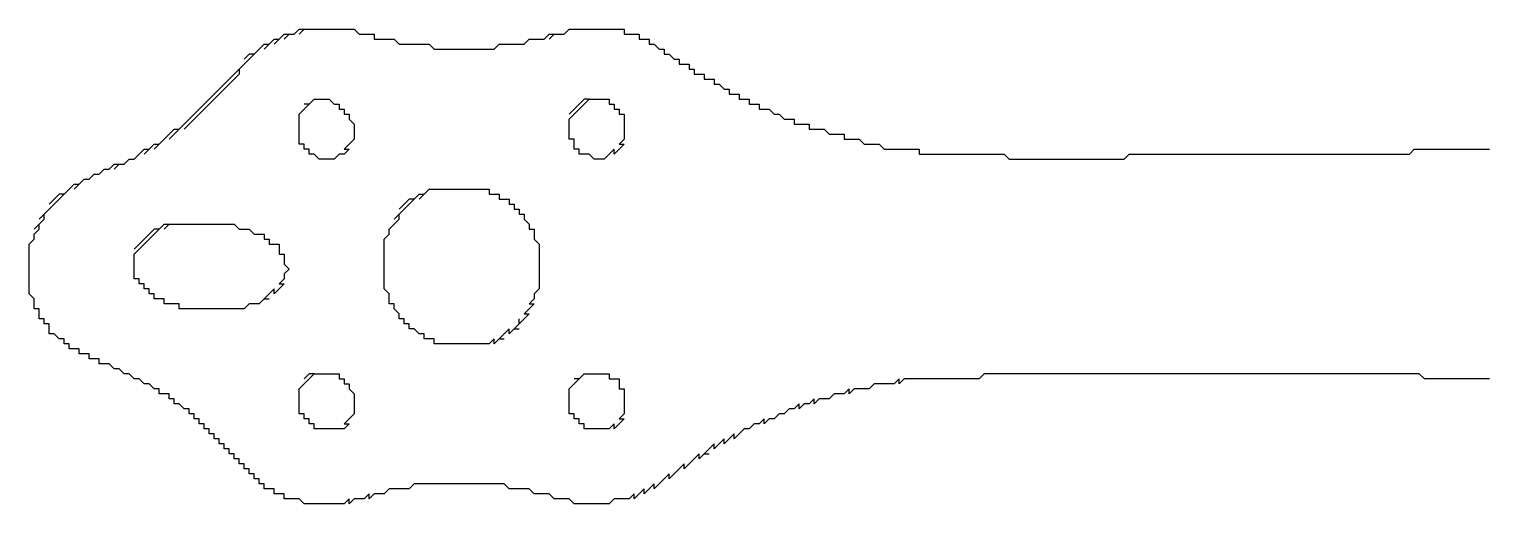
# Model space of a CAD drawing. Header units: metres. Extents: x 1 to 121, y 1 to 27.
# Drawn here: x 1 to 61, y 1.2 to 20.8 of the extents above; entities that cross this region are included whole.
import ezdxf

# ---------------------------------------------------------------- set-up
doc = ezdxf.new("R2010")
doc.units = ezdxf.units.M

msp = doc.modelspace()

# ---------------------------------------------------------------- linework, layer by layer
at = {"layer": 'MainLayer'}
for p, q in [((11.314, 20.365), (11.519, 20.57)), ((11.519, 20.57), (11.725, 20.57)), ((11.725, 20.57), (11.519, 20.365)), ((11.725, 20.57), (11.931, 20.57)), ((11.931, 20.57), (12.137, 20.776)), ((12.137, 20.776), (12.342, 20.776)), ((12.342, 20.776), (12.137, 20.57)), ((12.342, 20.776), (12.548, 20.776)), ((12.548, 20.776), (12.754, 20.776)), ((12.754, 20.776), (12.959, 20.776)), ((12.959, 20.776), (13.165, 20.776)), ((13.165, 20.776), (13.371, 20.776)), ((13.371, 20.776), (13.576, 20.776)), ((13.576, 20.776), (13.782, 20.776)), ((13.782, 20.776), (13.988, 20.776)), ((13.988, 20.776), (14.194, 20.776)), ((14.194, 20.776), (14.399, 20.776)), ((14.399, 20.776), (14.605, 20.57)), ((14.605, 20.57), (14.811, 20.57)), ((14.811, 20.57), (15.016, 20.57)), ((15.016, 20.57), (15.222, 20.57)), ((15.222, 20.57), (15.222, 20.365)), ((22.216, 20.365), (22.422, 20.57)), ((22.422, 20.57), (22.627, 20.57)), ((22.627, 20.57), (22.422, 20.365)), ((22.627, 20.57), (22.833, 20.57)), ((22.833, 20.57), (23.039, 20.57)), ((23.039, 20.57), (23.245, 20.776)), ((23.245, 20.776), (23.45, 20.776)), ((23.45, 20.776), (23.656, 20.776)), ((23.656, 20.776), (23.862, 20.776)), ((23.862, 20.776), (24.067, 20.776)), ((24.067, 20.776), (24.273, 20.776)), ((24.273, 20.776), (24.479, 20.776)), ((24.479, 20.776), (24.684, 20.776)), ((24.684, 20.776), (24.89, 20.776)), ((24.89, 20.776), (25.096, 20.776)), ((25.096, 20.776), (25.302, 20.776)), ((25.302, 20.776), (25.507, 20.776)), ((25.507, 20.776), (25.507, 20.57)), ((25.507, 20.57), (25.713, 20.57)), ((25.713, 20.57), (25.919, 20.57)), ((25.919, 20.57), (26.124, 20.57)), ((26.124, 20.57), (26.124, 20.365)), ((10.285, 19.748), (10.491, 19.953)), ((10.491, 19.953), (10.697, 20.159)), ((10.697, 20.159), (10.902, 20.159)), ((10.902, 20.159), (10.697, 19.953)), ((10.902, 20.159), (11.108, 20.365)), ((11.108, 20.365), (11.314, 20.365)), ((11.314, 20.365), (11.108, 20.159)), ((15.222, 20.365), (15.428, 20.365)), ((15.428, 20.365), (15.633, 20.365)), ((15.633, 20.365), (15.839, 20.365)), ((15.839, 20.365), (16.045, 20.365)), ((16.045, 20.365), (16.251, 20.159)), ((16.251, 20.159), (16.456, 20.159)), ((16.456, 20.159), (16.662, 20.159)), ((16.662, 20.159), (16.868, 20.159)), ((16.868, 20.159), (17.073, 20.159)), ((17.073, 20.159), (17.279, 20.159)), ((17.279, 20.159), (17.485, 20.159)), ((17.485, 20.159), (17.691, 19.953)), ((17.691, 19.953), (17.896, 19.953)), ((17.896, 19.953), (18.102, 19.953)), ((18.102, 19.953), (18.308, 19.953)), ((18.308, 19.953), (18.513, 19.953)), ((18.513, 19.953), (18.719, 19.953)), ((18.719, 19.953), (18.925, 19.953)), ((18.925, 19.953), (19.13, 19.953)), ((19.13, 19.953), (19.336, 19.953)), ((19.336, 19.953), (19.542, 19.953)), ((19.542, 19.953), (19.748, 19.953)), ((19.748, 19.953), (19.953, 19.953)), ((19.953, 19.953), (20.159, 19.953)), ((20.159, 19.953), (20.365, 20.159)), ((20.365, 20.159), (20.57, 20.159)), ((20.57, 20.159), (20.776, 20.159)), ((20.776, 20.159), (20.982, 20.159)), ((20.982, 20.159), (21.187, 20.159)), ((21.187, 20.159), (21.393, 20.159)), ((21.393, 20.159), (21.599, 20.365)), ((21.599, 20.365), (21.805, 20.365)), ((21.805, 20.365), (22.01, 20.365)), ((22.01, 20.365), (22.216, 20.365)), ((26.124, 20.365), (26.33, 20.365)), ((26.33, 20.365), (26.536, 20.365)), ((26.536, 20.365), (26.536, 20.159)), ((26.536, 20.159), (26.741, 20.159)), ((26.741, 20.159), (26.947, 19.953)), ((26.947, 19.953), (27.153, 19.953)), ((27.153, 19.953), (27.153, 19.748)), ((9.668, 19.13), (9.874, 19.336)), ((10.079, 19.748), (9.874, 19.542)), ((9.874, 19.336), (10.079, 19.542)), ((10.079, 19.542), (10.285, 19.748)), ((10.285, 19.748), (10.079, 19.748)), ((27.153, 19.748), (27.359, 19.748)), ((27.359, 19.748), (27.564, 19.542)), ((27.564, 19.542), (27.77, 19.542)), ((27.77, 19.542), (27.77, 19.336)), ((27.77, 19.336), (27.976, 19.336)), ((27.976, 19.336), (28.181, 19.336)), ((28.181, 19.336), (28.181, 19.13)), ((9.051, 18.513), (9.257, 18.719)), ((9.257, 18.719), (9.462, 18.925)), ((9.462, 18.719), (9.257, 18.513)), ((9.462, 18.925), (9.668, 19.13)), ((9.668, 18.925), (9.462, 18.719)), ((9.668, 19.13), (9.668, 18.925)), ((28.181, 19.13), (28.387, 19.13)), ((28.387, 19.13), (28.387, 18.925)), ((28.387, 18.925), (28.593, 18.925)), ((28.593, 18.925), (28.799, 18.925)), ((28.799, 18.925), (28.799, 18.719)), ((28.799, 18.719), (29.004, 18.719)), ((29.004, 18.719), (29.21, 18.719)), ((29.21, 18.719), (29.21, 18.513)), ((8.434, 17.896), (8.64, 18.102)), ((8.64, 18.102), (8.845, 18.308)), ((8.845, 18.102), (8.64, 17.896)), ((8.845, 18.308), (9.051, 18.513)), ((9.051, 18.308), (8.845, 18.102)), ((9.257, 18.513), (9.051, 18.308)), ((29.21, 18.513), (29.416, 18.513)), ((29.416, 18.513), (29.621, 18.308)), ((29.621, 18.308), (29.827, 18.308)), ((29.827, 18.308), (29.827, 18.102)), ((29.827, 18.102), (30.033, 18.102)), ((30.033, 18.102), (30.238, 18.102)), ((30.238, 18.102), (30.238, 17.896)), ((7.817, 17.279), (8.022, 17.485)), ((8.022, 17.485), (8.228, 17.691)), ((8.228, 17.485), (8.022, 17.279)), ((8.228, 17.691), (8.434, 17.896)), ((8.434, 17.691), (8.228, 17.485)), ((8.64, 17.896), (8.434, 17.691)), ((12.137, 17.279), (12.342, 17.485)), ((12.342, 17.485), (12.548, 17.691)), ((12.548, 17.691), (12.342, 17.691)), ((12.548, 17.691), (12.754, 17.896)), ((12.754, 17.896), (12.959, 17.896)), ((12.959, 17.896), (13.165, 17.896)), ((13.165, 17.896), (13.371, 17.896)), ((13.371, 17.896), (13.576, 17.691)), ((13.576, 17.691), (13.782, 17.691)), ((13.782, 17.691), (13.782, 17.485)), ((13.782, 17.485), (13.988, 17.485)), ((13.988, 17.485), (13.988, 17.279)), ((23.45, 17.485), (23.245, 17.279)), ((23.656, 17.691), (23.45, 17.485)), ((23.45, 17.279), (23.656, 17.485)), ((23.862, 17.896), (23.656, 17.691)), ((23.656, 17.485), (23.862, 17.691)), ((23.862, 17.691), (24.067, 17.896)), ((24.067, 17.896), (23.862, 17.896)), ((24.067, 17.896), (24.273, 17.896)), ((24.273, 17.896), (24.479, 17.896)), ((24.479, 17.896), (24.684, 17.896)), ((24.684, 17.896), (24.89, 17.896)), ((24.89, 17.896), (24.89, 17.691)), ((24.89, 17.691), (25.096, 17.691)), ((25.096, 17.691), (25.096, 17.485)), ((25.096, 17.485), (25.302, 17.485)), ((25.302, 17.485), (25.302, 17.279)), ((30.238, 17.896), (30.444, 17.896)), ((30.444, 17.896), (30.65, 17.896)), ((30.65, 17.896), (30.65, 17.691)), ((30.65, 17.691), (30.856, 17.691)), ((30.856, 17.691), (31.061, 17.691)), ((31.061, 17.691), (31.061, 17.485)), ((31.061, 17.485), (31.267, 17.485)), ((31.267, 17.485), (31.473, 17.485)), ((31.473, 17.485), (31.678, 17.279)), ((7.2, 16.662), (7.405, 16.868)), ((7.405, 16.868), (7.611, 17.073)), ((7.611, 16.868), (7.405, 16.662)), ((7.611, 17.073), (7.817, 17.279)), ((7.817, 17.073), (7.611, 16.868)), ((8.022, 17.279), (7.817, 17.073)), ((12.137, 17.073), (12.137, 17.279)), ((12.137, 16.868), (12.137, 17.073)), ((12.137, 16.662), (12.137, 16.868)), ((13.988, 17.279), (14.194, 17.279)), ((14.194, 17.279), (14.194, 17.073)), ((14.194, 17.073), (14.399, 16.868)), ((14.399, 16.868), (14.399, 16.662)), ((23.245, 17.073), (23.45, 17.279)), ((23.245, 16.868), (23.245, 17.073)), ((23.245, 16.662), (23.245, 16.868)), ((25.302, 17.279), (25.507, 17.279)), ((25.507, 17.279), (25.507, 17.073)), ((25.507, 17.073), (25.507, 16.868)), ((25.507, 16.868), (25.507, 16.662)), ((31.678, 17.279), (31.884, 17.279)), ((31.884, 17.279), (32.09, 17.073)), ((32.09, 17.073), (32.295, 17.073)), ((32.295, 17.073), (32.501, 17.073)), ((32.501, 17.073), (32.501, 16.868)), ((32.501, 16.868), (32.707, 16.868)), ((32.707, 16.868), (32.913, 16.868)), ((32.913, 16.868), (33.118, 16.868)), ((33.118, 16.868), (33.118, 16.662)), ((6.377, 16.045), (6.583, 16.251)), ((6.583, 16.251), (6.788, 16.456)), ((6.788, 16.456), (6.994, 16.662)), ((6.994, 16.456), (6.788, 16.251)), ((6.994, 16.662), (7.2, 16.662)), ((7.2, 16.662), (6.994, 16.456)), ((12.137, 16.456), (12.137, 16.662)), ((12.137, 16.251), (12.137, 16.456)), ((12.137, 16.045), (12.137, 16.251)), ((14.399, 16.251), (14.194, 16.045)), ((14.399, 16.662), (14.399, 16.456)), ((14.399, 16.456), (14.399, 16.251)), ((23.245, 16.456), (23.245, 16.662)), ((23.245, 16.251), (23.245, 16.456)), ((23.45, 16.251), (23.245, 16.251)), ((23.45, 16.045), (23.45, 16.251)), ((25.507, 16.251), (25.302, 16.045)), ((25.507, 16.662), (25.507, 16.456)), ((25.507, 16.456), (25.507, 16.251)), ((33.118, 16.662), (33.324, 16.662)), ((33.324, 16.662), (33.53, 16.662)), ((33.53, 16.662), (33.735, 16.662)), ((33.735, 16.662), (33.941, 16.456)), ((33.941, 16.456), (34.147, 16.456)), ((34.147, 16.456), (34.353, 16.456)), ((34.353, 16.456), (34.558, 16.456)), ((34.558, 16.456), (34.558, 16.251)), ((34.558, 16.251), (34.764, 16.251)), ((34.764, 16.251), (34.97, 16.251)), ((34.97, 16.251), (35.175, 16.251)), ((35.175, 16.251), (35.381, 16.045)), ((5.348, 15.428), (5.554, 15.633)), ((5.554, 15.633), (5.76, 15.839)), ((5.76, 15.839), (5.965, 15.839)), ((5.965, 15.839), (5.76, 15.633)), ((5.965, 15.839), (6.171, 16.045)), ((6.171, 16.045), (6.377, 16.045)), ((6.377, 16.045), (6.171, 15.839)), ((12.342, 16.045), (12.137, 16.045)), ((12.342, 15.839), (12.342, 16.045)), ((12.548, 15.839), (12.342, 15.839)), ((12.548, 15.633), (12.548, 15.839)), ((12.754, 15.633), (12.548, 15.633)), ((12.959, 15.428), (12.754, 15.633)), ((13.782, 15.633), (13.576, 15.428)), ((13.988, 15.633), (13.782, 15.633)), ((14.194, 16.045), (13.988, 15.839)), ((13.988, 15.839), (14.194, 15.839)), ((14.194, 15.839), (13.988, 15.633)), ((23.45, 15.839), (23.45, 16.045)), ((23.656, 15.839), (23.45, 15.839)), ((23.656, 15.633), (23.656, 15.839)), ((23.862, 15.633), (23.656, 15.633)), ((24.067, 15.633), (23.862, 15.633)), ((24.273, 15.428), (24.067, 15.633)), ((24.89, 15.633), (24.684, 15.428)), ((25.096, 15.839), (24.89, 15.633)), ((25.302, 15.839), (25.096, 15.633)), ((25.096, 15.633), (25.096, 15.839)), ((25.302, 16.045), (25.507, 16.045)), ((25.507, 16.045), (25.302, 15.839)), ((35.381, 16.045), (35.587, 16.045)), ((35.587, 16.045), (35.792, 16.045)), ((35.792, 16.045), (35.998, 16.045)), ((35.998, 16.045), (36.204, 15.839)), ((36.204, 15.839), (36.41, 15.839)), ((36.41, 15.839), (36.615, 15.839)), ((36.615, 15.839), (36.821, 15.839)), ((36.821, 15.839), (37.027, 15.839)), ((37.027, 15.839), (37.232, 15.839)), ((37.232, 15.839), (37.438, 15.839)), ((37.438, 15.839), (37.644, 15.839)), ((37.644, 15.839), (37.644, 15.633)), ((37.644, 15.633), (37.849, 15.633)), ((37.849, 15.633), (38.055, 15.633)), ((38.055, 15.633), (38.261, 15.633)), ((38.261, 15.633), (38.467, 15.633)), ((38.467, 15.633), (38.672, 15.633)), ((38.672, 15.633), (38.878, 15.633)), ((38.878, 15.633), (39.084, 15.633)), ((39.084, 15.633), (39.289, 15.633)), ((39.289, 15.633), (39.495, 15.633)), ((39.495, 15.633), (39.701, 15.633)), ((39.701, 15.633), (39.907, 15.633)), ((39.907, 15.633), (40.112, 15.633)), ((40.112, 15.633), (40.318, 15.633)), ((40.318, 15.633), (40.524, 15.633)), ((40.524, 15.633), (40.729, 15.633)), ((40.729, 15.633), (40.935, 15.633)), ((40.935, 15.633), (41.141, 15.633)), ((41.141, 15.633), (41.346, 15.428)), ((46.078, 15.428), (46.283, 15.633)), ((46.283, 15.633), (46.489, 15.633)), ((46.489, 15.633), (46.695, 15.633)), ((46.695, 15.633), (46.9, 15.633)), ((46.9, 15.633), (47.106, 15.633)), ((47.106, 15.633), (47.312, 15.633)), ((47.312, 15.633), (47.518, 15.633)), ((47.518, 15.633), (47.723, 15.633)), ((47.723, 15.633), (47.929, 15.633)), ((47.929, 15.633), (48.135, 15.633)), ((48.135, 15.633), (48.34, 15.633)), ((48.34, 15.633), (48.546, 15.633)), ((48.546, 15.633), (48.752, 15.633)), ((48.752, 15.633), (48.958, 15.633)), ((48.958, 15.633), (49.163, 15.633)), ((49.163, 15.633), (49.369, 15.633)), ((49.369, 15.633), (49.575, 15.633)), ((49.575, 15.633), (49.78, 15.633)), ((49.78, 15.633), (49.986, 15.633)), ((49.986, 15.633), (50.192, 15.633)), ((50.192, 15.633), (50.397, 15.633)), ((50.397, 15.633), (50.603, 15.633)), ((50.603, 15.633), (50.809, 15.633)), ((50.809, 15.633), (51.015, 15.633)), ((51.015, 15.633), (51.22, 15.633)), ((51.22, 15.633), (51.426, 15.633)), ((51.426, 15.633), (51.632, 15.633)), ((51.632, 15.633), (51.837, 15.633)), ((51.837, 15.633), (52.043, 15.633)), ((52.043, 15.633), (52.249, 15.633)), ((52.249, 15.633), (52.454, 15.633)), ((52.454, 15.633), (52.66, 15.633)), ((52.66, 15.633), (52.866, 15.633)), ((52.866, 15.633), (53.072, 15.633)), ((53.072, 15.633), (53.277, 15.633)), ((53.277, 15.633), (53.483, 15.633)), ((53.483, 15.633), (53.689, 15.633)), ((53.689, 15.633), (53.894, 15.633)), ((53.894, 15.633), (54.1, 15.633)), ((54.1, 15.633), (54.306, 15.633)), ((54.306, 15.633), (54.512, 15.633)), ((54.512, 15.633), (54.717, 15.633)), ((54.717, 15.633), (54.923, 15.633)), ((54.923, 15.633), (55.129, 15.633)), ((55.129, 15.633), (55.334, 15.633)), ((55.334, 15.633), (55.54, 15.633)), ((55.54, 15.633), (55.746, 15.633)), ((55.746, 15.633), (55.951, 15.633)), ((55.951, 15.633), (56.157, 15.633)), ((56.157, 15.633), (56.363, 15.633)), ((56.363, 15.633), (56.569, 15.633)), ((56.569, 15.633), (56.774, 15.633)), ((56.774, 15.633), (56.98, 15.633)), ((56.98, 15.633), (57.186, 15.633)), ((57.186, 15.633), (57.391, 15.633)), ((57.391, 15.633), (57.597, 15.633)), ((57.597, 15.633), (57.803, 15.633)), ((57.803, 15.633), (58.008, 15.839)), ((58.008, 15.839), (58.214, 15.839)), ((58.214, 15.839), (58.42, 15.839)), ((58.42, 15.839), (58.626, 15.839)), ((58.626, 15.839), (58.831, 15.839)), ((58.831, 15.839), (59.037, 15.839)), ((59.037, 15.839), (59.243, 15.839)), ((59.243, 15.839), (59.448, 15.839)), ((59.448, 15.839), (59.654, 15.839)), ((59.654, 15.839), (59.86, 15.839)), ((59.86, 15.839), (60.066, 15.839)), ((60.066, 15.839), (60.271, 15.839)), ((60.271, 15.839), (60.477, 15.839)), ((60.477, 15.839), (60.683, 15.839)), ((60.683, 15.839), (60.888, 15.839)), ((60.888, 15.839), (61.094, 15.839)), ((3.908, 14.811), (4.114, 15.016)), ((4.114, 15.016), (4.32, 15.016)), ((4.32, 15.016), (4.525, 15.222)), ((4.525, 15.222), (4.731, 15.222)), ((4.731, 15.222), (4.525, 15.016)), ((4.731, 15.222), (4.937, 15.222)), ((4.937, 15.222), (5.143, 15.428)), ((5.143, 15.428), (5.348, 15.428)), ((13.165, 15.428), (12.959, 15.428)), ((13.371, 15.428), (13.165, 15.428)), ((13.576, 15.428), (13.371, 15.428)), ((24.479, 15.428), (24.273, 15.428)), ((24.684, 15.428), (24.479, 15.428)), ((41.346, 15.428), (41.552, 15.428)), ((41.552, 15.428), (41.758, 15.428)), ((41.758, 15.428), (41.964, 15.428)), ((41.964, 15.428), (42.169, 15.428)), ((42.169, 15.428), (42.375, 15.428)), ((42.375, 15.428), (42.581, 15.428)), ((42.581, 15.428), (42.786, 15.428)), ((42.786, 15.428), (42.992, 15.428)), ((42.992, 15.428), (43.198, 15.428)), ((43.198, 15.428), (43.403, 15.428)), ((43.403, 15.428), (43.609, 15.428)), ((43.609, 15.428), (43.815, 15.428)), ((43.815, 15.428), (44.021, 15.428)), ((44.021, 15.428), (44.226, 15.428)), ((44.226, 15.428), (44.432, 15.428)), ((44.432, 15.428), (44.638, 15.428)), ((44.638, 15.428), (44.843, 15.428)), ((44.843, 15.428), (45.049, 15.428)), ((45.049, 15.428), (45.255, 15.428)), ((45.255, 15.428), (45.461, 15.428)), ((45.461, 15.428), (45.666, 15.428)), ((45.666, 15.428), (45.872, 15.428)), ((45.872, 15.428), (46.078, 15.428)), ((2.674, 14.194), (2.88, 14.399)), ((2.88, 14.399), (3.086, 14.399)), ((3.086, 14.399), (2.88, 14.194)), ((3.086, 14.399), (3.291, 14.605)), ((3.291, 14.605), (3.497, 14.605)), ((3.497, 14.605), (3.703, 14.811)), ((3.703, 14.811), (3.908, 14.811)), ((2.263, 13.988), (2.057, 13.782)), ((2.263, 13.782), (2.468, 13.988)), ((2.468, 13.988), (2.263, 13.988)), ((2.468, 13.988), (2.674, 14.194)), ((16.868, 13.782), (17.073, 13.988)), ((17.073, 13.988), (17.279, 13.988)), ((17.279, 13.988), (17.073, 13.782)), ((17.279, 13.988), (17.485, 14.194)), ((17.485, 14.194), (17.691, 14.194)), ((17.691, 14.194), (17.896, 14.194)), ((17.896, 14.194), (18.102, 14.194)), ((18.102, 14.194), (18.308, 14.194)), ((18.308, 14.194), (18.513, 14.194)), ((18.513, 14.194), (18.719, 14.194)), ((18.719, 14.194), (18.925, 14.194)), ((18.925, 14.194), (19.13, 14.194)), ((19.13, 14.194), (19.336, 14.194)), ((19.336, 14.194), (19.542, 14.194)), ((19.542, 14.194), (19.748, 14.194)), ((19.748, 14.194), (19.953, 14.194)), ((19.953, 14.194), (19.953, 13.988)), ((19.953, 13.988), (20.159, 13.988)), ((20.159, 13.988), (20.365, 13.988)), ((20.365, 13.988), (20.365, 13.782)), ((1.646, 13.165), (1.851, 13.371)), ((2.057, 13.782), (1.851, 13.576)), ((1.851, 13.371), (2.057, 13.576)), ((2.057, 13.576), (2.263, 13.782)), ((16.456, 13.576), (16.251, 13.371)), ((16.251, 13.165), (16.456, 13.371)), ((16.662, 13.782), (16.456, 13.576)), ((16.456, 13.371), (16.662, 13.576)), ((16.662, 13.576), (16.868, 13.782)), ((16.868, 13.782), (16.662, 13.782)), ((20.365, 13.782), (20.57, 13.782)), ((20.57, 13.782), (20.776, 13.782)), ((20.776, 13.782), (20.776, 13.576)), ((20.776, 13.576), (20.982, 13.576)), ((20.982, 13.576), (20.982, 13.371)), ((20.982, 13.371), (21.187, 13.371)), ((21.187, 13.371), (21.187, 13.165)), ((1.44, 12.754), (1.234, 12.548)), ((1.646, 13.165), (1.44, 12.959)), ((1.44, 12.754), (1.646, 12.959)), ((1.44, 12.548), (1.44, 12.754)), ((1.646, 12.959), (1.646, 13.165)), ((6.377, 12.548), (6.583, 12.754)), ((6.583, 12.754), (6.788, 12.754)), ((6.788, 12.754), (6.583, 12.548)), ((6.788, 12.754), (6.994, 12.754)), ((6.994, 12.754), (7.2, 12.754)), ((7.2, 12.754), (7.405, 12.754)), ((7.405, 12.754), (7.611, 12.754)), ((7.611, 12.754), (7.817, 12.754)), ((7.817, 12.754), (8.022, 12.754)), ((8.022, 12.754), (8.228, 12.754)), ((8.228, 12.754), (8.434, 12.754)), ((8.434, 12.754), (8.64, 12.754)), ((8.64, 12.754), (8.845, 12.754)), ((8.845, 12.754), (9.051, 12.754)), ((9.051, 12.754), (9.257, 12.754)), ((9.257, 12.754), (9.462, 12.754)), ((9.462, 12.754), (9.668, 12.548)), ((15.839, 12.548), (16.045, 12.754)), ((16.251, 13.165), (16.045, 12.959)), ((16.045, 12.754), (16.251, 12.959)), ((16.251, 12.959), (16.251, 13.165)), ((21.187, 13.165), (21.393, 13.165)), ((21.393, 13.165), (21.393, 12.959)), ((21.393, 12.959), (21.599, 12.754)), ((21.599, 12.754), (21.599, 12.548)), ((1.029, 11.931), (1.234, 12.137)), ((1.234, 12.342), (1.44, 12.548)), ((1.234, 12.137), (1.234, 12.342)), ((5.76, 12.137), (5.554, 11.931)), ((5.965, 12.342), (5.76, 12.137)), ((5.76, 11.931), (5.965, 12.137)), ((6.171, 12.548), (5.965, 12.342)), ((5.965, 12.137), (6.171, 12.342)), ((6.171, 12.342), (6.377, 12.548)), ((6.377, 12.548), (6.171, 12.548)), ((9.668, 12.548), (9.874, 12.548)), ((9.874, 12.548), (10.079, 12.548)), ((10.079, 12.548), (10.285, 12.342)), ((10.285, 12.342), (10.491, 12.342)), ((10.491, 12.342), (10.697, 12.342)), ((10.697, 12.342), (10.697, 12.137)), ((10.697, 12.137), (10.902, 12.137)), ((10.902, 12.137), (10.902, 11.931)), ((15.633, 12.137), (15.839, 12.342)), ((15.633, 11.931), (15.633, 12.137)), ((15.839, 12.342), (15.839, 12.548)), ((21.599, 12.548), (21.805, 12.548)), ((21.805, 12.548), (21.805, 12.342)), ((21.805, 12.342), (21.805, 12.137)), ((21.805, 12.137), (22.01, 11.931)), ((1.029, 11.725), (1.029, 11.931)), ((1.029, 11.519), (1.029, 11.725)), ((1.029, 11.314), (1.029, 11.519)), ((5.554, 11.931), (5.348, 11.725)), ((5.348, 11.519), (5.554, 11.725)), ((5.348, 11.314), (5.348, 11.519)), ((5.554, 11.725), (5.76, 11.931)), ((10.902, 11.931), (11.108, 11.931)), ((11.108, 11.931), (11.314, 11.931)), ((11.314, 11.931), (11.314, 11.725)), ((11.314, 11.725), (11.314, 11.519)), ((11.314, 11.519), (11.519, 11.519)), ((11.519, 11.519), (11.519, 11.314)), ((15.633, 11.725), (15.633, 11.931)), ((15.633, 11.519), (15.633, 11.725)), ((15.633, 11.314), (15.633, 11.519)), ((22.01, 11.931), (22.01, 11.725)), ((22.01, 11.725), (22.01, 11.519)), ((22.01, 11.519), (22.01, 11.314)), ((1.029, 11.108), (1.029, 11.314)), ((1.029, 10.902), (1.029, 11.108)), ((1.029, 10.697), (1.029, 10.902)), ((5.348, 11.108), (5.348, 11.314)), ((5.348, 10.902), (5.348, 11.108)), ((5.348, 10.697), (5.348, 10.902)), ((11.519, 11.314), (11.519, 11.108)), ((11.519, 11.108), (11.725, 10.902)), ((11.725, 10.902), (11.519, 10.697)), ((15.633, 11.108), (15.633, 11.314)), ((15.633, 10.902), (15.633, 11.108)), ((15.633, 10.697), (15.633, 10.902)), ((22.01, 11.314), (22.01, 11.108)), ((22.01, 11.108), (22.01, 10.902)), ((22.01, 10.902), (22.01, 10.697)), ((1.029, 10.491), (1.029, 10.697)), ((1.029, 10.285), (1.029, 10.491)), ((1.029, 10.079), (1.029, 10.285)), ((5.348, 10.491), (5.348, 10.697)), ((5.554, 10.491), (5.348, 10.491)), ((5.554, 10.285), (5.554, 10.491)), ((5.76, 10.285), (5.554, 10.285)), ((5.76, 10.079), (5.76, 10.285)), ((11.519, 10.491), (11.314, 10.285)), ((11.314, 10.285), (11.519, 10.285)), ((11.519, 10.285), (11.314, 10.079)), ((11.519, 10.697), (11.519, 10.491)), ((15.633, 10.491), (15.633, 10.697)), ((15.633, 10.285), (15.633, 10.491)), ((15.633, 10.079), (15.633, 10.285)), ((22.01, 10.697), (22.01, 10.491)), ((22.01, 10.491), (22.01, 10.285)), ((22.01, 10.285), (22.01, 10.079)), ((1.029, 9.874), (1.029, 10.079)), ((1.234, 9.668), (1.029, 9.874)), ((1.234, 9.462), (1.234, 9.668)), ((5.965, 10.079), (5.76, 10.079)), ((5.965, 9.874), (5.965, 10.079)), ((6.171, 9.874), (5.965, 9.874)), ((6.171, 9.668), (6.171, 9.874)), ((6.377, 9.668), (6.171, 9.668)), ((6.583, 9.668), (6.377, 9.668)), ((6.583, 9.462), (6.583, 9.668)), ((10.697, 9.668), (10.491, 9.462)), ((10.902, 9.874), (10.697, 9.668)), ((10.697, 9.668), (10.902, 9.668)), ((11.108, 10.079), (10.902, 9.874)), ((11.314, 10.079), (11.108, 9.874)), ((11.108, 9.874), (11.108, 10.079)), ((15.839, 9.874), (15.633, 10.079)), ((15.839, 9.668), (15.839, 9.874)), ((15.839, 9.462), (15.839, 9.668)), ((21.805, 9.668), (21.599, 9.462)), ((22.01, 10.079), (21.805, 9.874)), ((21.805, 9.874), (21.805, 9.668)), ((1.234, 9.257), (1.234, 9.462)), ((1.44, 9.257), (1.234, 9.257)), ((1.44, 9.051), (1.44, 9.257)), ((1.44, 8.845), (1.44, 9.051)), ((6.788, 9.462), (6.583, 9.462)), ((6.994, 9.462), (6.788, 9.462)), ((7.2, 9.462), (6.994, 9.462)), ((7.2, 9.257), (7.2, 9.462)), ((7.405, 9.257), (7.2, 9.257)), ((7.611, 9.257), (7.405, 9.257)), ((7.817, 9.257), (7.611, 9.257)), ((8.022, 9.257), (7.817, 9.257)), ((8.228, 9.257), (8.022, 9.257)), ((8.434, 9.257), (8.228, 9.257)), ((8.64, 9.257), (8.434, 9.257)), ((8.845, 9.257), (8.64, 9.257)), ((9.051, 9.257), (8.845, 9.257)), ((9.257, 9.257), (9.051, 9.257)), ((9.462, 9.257), (9.257, 9.257)), ((9.668, 9.257), (9.462, 9.257)), ((9.874, 9.257), (9.668, 9.257)), ((10.079, 9.462), (9.874, 9.257)), ((10.285, 9.462), (10.079, 9.462)), ((10.491, 9.462), (10.285, 9.462)), ((16.045, 9.462), (15.839, 9.462)), ((16.045, 9.257), (16.045, 9.462)), ((16.251, 9.051), (16.045, 9.257)), ((16.251, 8.845), (16.251, 9.051)), ((21.599, 9.257), (21.393, 9.051)), ((21.393, 9.051), (21.599, 9.051)), ((21.599, 9.051), (21.393, 8.845)), ((21.599, 9.462), (21.805, 9.462)), ((21.805, 9.462), (21.599, 9.257)), ((1.646, 8.845), (1.44, 8.845)), ((1.646, 8.64), (1.646, 8.845)), ((1.851, 8.64), (1.646, 8.64)), ((1.851, 8.434), (1.851, 8.64)), ((1.851, 8.228), (1.851, 8.434)), ((16.456, 8.845), (16.251, 8.845)), ((16.456, 8.64), (16.456, 8.845)), ((16.662, 8.64), (16.456, 8.64)), ((16.662, 8.434), (16.662, 8.64)), ((16.868, 8.434), (16.662, 8.434)), ((17.073, 8.228), (16.868, 8.434)), ((20.776, 8.434), (20.57, 8.228)), ((20.982, 8.434), (20.776, 8.228)), ((20.776, 8.228), (20.776, 8.434)), ((21.187, 8.64), (20.982, 8.434)), ((20.982, 8.434), (21.187, 8.434)), ((21.393, 8.845), (21.187, 8.64)), ((21.187, 8.64), (21.187, 8.845)), ((2.057, 8.228), (1.851, 8.228)), ((2.263, 8.022), (2.057, 8.228)), ((2.468, 8.022), (2.263, 8.022)), ((2.468, 7.817), (2.468, 8.022)), ((2.674, 7.817), (2.468, 7.817)), ((2.674, 7.611), (2.674, 7.817)), ((17.279, 8.228), (17.073, 8.228)), ((17.279, 8.022), (17.279, 8.228)), ((17.485, 8.022), (17.279, 8.022)), ((17.691, 8.022), (17.485, 8.022)), ((17.691, 7.817), (17.691, 8.022)), ((17.896, 7.817), (17.691, 7.817)), ((18.102, 7.817), (17.896, 7.817)), ((18.308, 7.817), (18.102, 7.817)), ((18.513, 7.817), (18.308, 7.817)), ((18.719, 7.817), (18.513, 7.817)), ((18.925, 7.817), (18.719, 7.817)), ((19.13, 7.817), (18.925, 7.817)), ((19.336, 7.817), (19.13, 7.817)), ((19.542, 7.817), (19.336, 7.817)), ((19.748, 7.817), (19.542, 7.817)), ((19.953, 7.817), (19.748, 7.817)), ((20.159, 8.022), (19.953, 7.817)), ((20.365, 8.022), (20.159, 7.817)), ((20.159, 7.817), (20.159, 8.022)), ((20.57, 8.228), (20.365, 8.022)), ((20.365, 8.022), (20.57, 8.022)), ((2.88, 7.611), (2.674, 7.611)), ((3.086, 7.611), (2.88, 7.611)), ((3.086, 7.405), (3.086, 7.611)), ((3.291, 7.405), (3.086, 7.405)), ((3.497, 7.405), (3.291, 7.405)), ((3.497, 7.2), (3.497, 7.405)), ((3.703, 7.2), (3.497, 7.2)), ((3.908, 7.2), (3.703, 7.2)), ((3.908, 6.994), (3.908, 7.2)), ((4.114, 6.994), (3.908, 6.994)), ((4.32, 6.994), (4.114, 6.994)), ((4.525, 6.788), (4.32, 6.994)), ((4.731, 6.788), (4.525, 6.788)), ((4.937, 6.583), (4.731, 6.788)), ((5.143, 6.583), (4.937, 6.583)), ((5.348, 6.377), (5.143, 6.583)), ((5.554, 6.377), (5.348, 6.377)), ((5.76, 6.171), (5.554, 6.377)), ((5.965, 6.171), (5.76, 6.171)), ((6.171, 5.965), (5.965, 6.171)), ((12.137, 5.965), (12.342, 6.171)), ((12.548, 6.583), (12.342, 6.377)), ((12.342, 6.171), (12.548, 6.377)), ((12.548, 6.377), (12.754, 6.583)), ((12.754, 6.583), (12.548, 6.583)), ((12.754, 6.583), (12.959, 6.583)), ((12.959, 6.583), (13.165, 6.583)), ((13.165, 6.583), (13.371, 6.583)), ((13.371, 6.583), (13.576, 6.583)), ((13.576, 6.583), (13.782, 6.583)), ((13.782, 6.583), (13.782, 6.377)), ((13.782, 6.377), (13.988, 6.377)), ((13.988, 6.377), (13.988, 6.171)), ((13.988, 6.171), (14.194, 6.171)), ((14.194, 6.171), (14.194, 5.965)), ((23.245, 5.965), (23.45, 6.171)), ((23.45, 6.171), (23.656, 6.377)), ((23.656, 6.377), (23.45, 6.377)), ((23.656, 6.377), (23.862, 6.583)), ((23.862, 6.583), (24.067, 6.583)), ((24.067, 6.583), (24.273, 6.583)), ((24.273, 6.583), (24.479, 6.583)), ((24.479, 6.583), (24.684, 6.583)), ((24.684, 6.583), (24.89, 6.583)), ((24.89, 6.583), (24.89, 6.377)), ((24.89, 6.377), (25.096, 6.377)), ((25.096, 6.377), (25.302, 6.377)), ((25.302, 6.377), (25.302, 6.171)), ((25.302, 6.171), (25.302, 5.965)), ((35.792, 6.171), (35.587, 5.965)), ((35.998, 6.171), (35.792, 6.171)), ((36.204, 6.171), (35.998, 6.171)), ((36.41, 6.171), (36.204, 6.171)), ((36.615, 6.171), (36.41, 6.171)), ((36.821, 6.377), (36.615, 6.171)), ((37.027, 6.377), (36.821, 6.171)), ((36.821, 6.171), (36.821, 6.377)), ((37.232, 6.377), (37.027, 6.377)), ((37.438, 6.377), (37.232, 6.377)), ((37.644, 6.377), (37.438, 6.377)), ((37.849, 6.377), (37.644, 6.377)), ((38.055, 6.377), (37.849, 6.377)), ((38.261, 6.377), (38.055, 6.377)), ((38.467, 6.377), (38.261, 6.377)), ((38.672, 6.377), (38.467, 6.377)), ((38.878, 6.377), (38.672, 6.377)), ((39.084, 6.377), (38.878, 6.377)), ((39.289, 6.377), (39.084, 6.377)), ((39.495, 6.377), (39.289, 6.377)), ((39.701, 6.377), (39.495, 6.377)), ((39.907, 6.377), (39.701, 6.377)), ((40.112, 6.377), (39.907, 6.377)), ((40.318, 6.583), (40.112, 6.377)), ((40.524, 6.583), (40.318, 6.583)), ((40.729, 6.583), (40.524, 6.583)), ((40.935, 6.583), (40.729, 6.583)), ((41.141, 6.583), (40.935, 6.583)), ((41.346, 6.583), (41.141, 6.583)), ((41.552, 6.583), (41.346, 6.583)), ((41.758, 6.583), (41.552, 6.583)), ((41.964, 6.583), (41.758, 6.583)), ((42.169, 6.583), (41.964, 6.583)), ((42.375, 6.583), (42.169, 6.583)), ((42.581, 6.583), (42.375, 6.583)), ((42.786, 6.583), (42.581, 6.583)), ((42.992, 6.583), (42.786, 6.583)), ((43.198, 6.583), (42.992, 6.583)), ((43.403, 6.583), (43.198, 6.583)), ((43.609, 6.583), (43.403, 6.583)), ((43.815, 6.583), (43.609, 6.583)), ((44.021, 6.583), (43.815, 6.583)), ((44.226, 6.583), (44.021, 6.583)), ((44.432, 6.583), (44.226, 6.583)), ((44.638, 6.583), (44.432, 6.583)), ((44.843, 6.583), (44.638, 6.583)), ((45.049, 6.583), (44.843, 6.583)), ((45.255, 6.583), (45.049, 6.583)), ((45.461, 6.583), (45.255, 6.583)), ((45.666, 6.583), (45.461, 6.583)), ((45.872, 6.583), (45.666, 6.583)), ((46.078, 6.583), (45.872, 6.583)), ((46.283, 6.583), (46.078, 6.583)), ((46.489, 6.583), (46.283, 6.583)), ((46.695, 6.583), (46.489, 6.583)), ((46.9, 6.583), (46.695, 6.583)), ((47.106, 6.583), (46.9, 6.583)), ((47.312, 6.583), (47.106, 6.583)), ((47.518, 6.583), (47.312, 6.583)), ((47.723, 6.583), (47.518, 6.583)), ((47.929, 6.583), (47.723, 6.583)), ((48.135, 6.583), (47.929, 6.583)), ((48.34, 6.583), (48.135, 6.583)), ((48.546, 6.583), (48.34, 6.583)), ((48.752, 6.583), (48.546, 6.583)), ((48.958, 6.583), (48.752, 6.583)), ((49.163, 6.583), (48.958, 6.583)), ((49.369, 6.583), (49.163, 6.583)), ((49.575, 6.583), (49.369, 6.583)), ((49.78, 6.583), (49.575, 6.583)), ((49.986, 6.583), (49.78, 6.583)), ((50.192, 6.583), (49.986, 6.583)), ((50.397, 6.583), (50.192, 6.583)), ((50.603, 6.583), (50.397, 6.583)), ((50.809, 6.583), (50.603, 6.583)), ((51.015, 6.583), (50.809, 6.583)), ((51.22, 6.583), (51.015, 6.583)), ((51.426, 6.583), (51.22, 6.583)), ((51.632, 6.583), (51.426, 6.583)), ((51.837, 6.583), (51.632, 6.583)), ((52.043, 6.583), (51.837, 6.583)), ((52.249, 6.583), (52.043, 6.583)), ((52.454, 6.583), (52.249, 6.583)), ((52.66, 6.583), (52.454, 6.583)), ((52.866, 6.583), (52.66, 6.583)), ((53.072, 6.583), (52.866, 6.583)), ((53.277, 6.583), (53.072, 6.583)), ((53.483, 6.583), (53.277, 6.583)), ((53.689, 6.583), (53.483, 6.583)), ((53.894, 6.583), (53.689, 6.583)), ((54.1, 6.583), (53.894, 6.583)), ((54.306, 6.583), (54.1, 6.583)), ((54.512, 6.583), (54.306, 6.583)), ((54.717, 6.583), (54.512, 6.583)), ((54.923, 6.583), (54.717, 6.583)), ((55.129, 6.583), (54.923, 6.583)), ((55.334, 6.583), (55.129, 6.583)), ((55.54, 6.583), (55.334, 6.583)), ((55.746, 6.583), (55.54, 6.583)), ((55.951, 6.583), (55.746, 6.583)), ((56.157, 6.583), (55.951, 6.583)), ((56.363, 6.583), (56.157, 6.583)), ((56.569, 6.583), (56.363, 6.583)), ((56.774, 6.583), (56.569, 6.583)), ((56.98, 6.583), (56.774, 6.583)), ((57.186, 6.583), (56.98, 6.583)), ((57.391, 6.583), (57.186, 6.583)), ((57.597, 6.583), (57.391, 6.583)), ((57.803, 6.583), (57.597, 6.583)), ((58.008, 6.583), (57.803, 6.583)), ((58.214, 6.583), (58.008, 6.583)), ((58.42, 6.377), (58.214, 6.583)), ((58.626, 6.377), (58.42, 6.377)), ((58.831, 6.377), (58.626, 6.377)), ((59.037, 6.377), (58.831, 6.377)), ((59.243, 6.377), (59.037, 6.377)), ((59.448, 6.377), (59.243, 6.377)), ((59.654, 6.377), (59.448, 6.377)), ((59.86, 6.377), (59.654, 6.377)), ((60.066, 6.377), (59.86, 6.377)), ((60.271, 6.377), (60.066, 6.377)), ((60.477, 6.377), (60.271, 6.377)), ((60.683, 6.377), (60.477, 6.377)), ((60.888, 6.377), (60.683, 6.377)), ((61.094, 6.377), (60.888, 6.377)), ((6.377, 5.965), (6.171, 5.965)), ((6.377, 5.76), (6.377, 5.965)), ((6.583, 5.76), (6.377, 5.76)), ((6.788, 5.76), (6.583, 5.76)), ((6.788, 5.554), (6.788, 5.76)), ((6.994, 5.554), (6.788, 5.554)), ((6.994, 5.348), (6.994, 5.554)), ((12.137, 5.76), (12.137, 5.965)), ((12.137, 5.554), (12.137, 5.76)), ((12.137, 5.348), (12.137, 5.554)), ((14.194, 5.965), (14.399, 5.76)), ((14.399, 5.76), (14.399, 5.554)), ((14.399, 5.554), (14.399, 5.348)), ((23.245, 5.76), (23.245, 5.965)), ((23.245, 5.554), (23.245, 5.76)), ((23.245, 5.348), (23.245, 5.554)), ((25.302, 5.965), (25.507, 5.965)), ((25.507, 5.965), (25.507, 5.76)), ((25.507, 5.76), (25.507, 5.554)), ((25.507, 5.554), (25.507, 5.348)), ((33.324, 5.554), (33.118, 5.348)), ((33.53, 5.554), (33.324, 5.348)), ((33.324, 5.348), (33.324, 5.554)), ((33.735, 5.554), (33.53, 5.554)), ((33.941, 5.554), (33.735, 5.554)), ((34.147, 5.76), (33.941, 5.554)), ((34.353, 5.76), (34.147, 5.76)), ((34.558, 5.76), (34.353, 5.76)), ((34.764, 5.965), (34.558, 5.76)), ((34.97, 5.965), (34.764, 5.76)), ((34.764, 5.76), (34.764, 5.965)), ((35.175, 5.965), (34.97, 5.965)), ((35.381, 5.965), (35.175, 5.965)), ((35.587, 5.965), (35.381, 5.965)), ((7.2, 5.348), (6.994, 5.348)), ((7.405, 5.143), (7.2, 5.348)), ((7.611, 5.143), (7.405, 5.143)), ((7.611, 4.937), (7.611, 5.143)), ((7.817, 4.937), (7.611, 4.937)), ((7.817, 4.731), (7.817, 4.937)), ((12.137, 5.143), (12.137, 5.348)), ((12.137, 4.937), (12.137, 5.143)), ((12.342, 4.937), (12.137, 4.937)), ((12.342, 4.731), (12.342, 4.937)), ((14.399, 4.937), (14.194, 4.731)), ((14.399, 5.348), (14.399, 5.143)), ((14.399, 5.143), (14.399, 4.937)), ((23.245, 5.143), (23.245, 5.348)), ((23.245, 4.937), (23.245, 5.143)), ((23.45, 4.937), (23.245, 4.937)), ((23.45, 4.731), (23.45, 4.937)), ((25.507, 4.937), (25.302, 4.731)), ((25.507, 5.348), (25.507, 5.143)), ((25.507, 5.143), (25.507, 4.937)), ((31.884, 4.937), (31.678, 4.731)), ((32.09, 4.937), (31.884, 4.937)), ((32.295, 5.143), (32.09, 4.937)), ((32.501, 5.143), (32.295, 5.143)), ((32.707, 5.348), (32.501, 5.143)), ((32.913, 5.348), (32.707, 5.143)), ((32.707, 5.143), (32.707, 5.348)), ((33.118, 5.348), (32.913, 5.348)), ((8.022, 4.731), (7.817, 4.731)), ((8.022, 4.525), (8.022, 4.731)), ((8.228, 4.525), (8.022, 4.525)), ((8.228, 4.32), (8.228, 4.525)), ((8.434, 4.32), (8.228, 4.32)), ((8.434, 4.114), (8.434, 4.32)), ((12.548, 4.731), (12.342, 4.731)), ((12.548, 4.525), (12.548, 4.731)), ((12.754, 4.525), (12.548, 4.525)), ((12.754, 4.32), (12.754, 4.525)), ((12.959, 4.32), (12.754, 4.32)), ((13.165, 4.32), (12.959, 4.32)), ((13.371, 4.32), (13.165, 4.32)), ((13.576, 4.32), (13.371, 4.32)), ((13.782, 4.32), (13.576, 4.32)), ((13.988, 4.32), (13.782, 4.32)), ((14.194, 4.731), (13.988, 4.525)), ((13.988, 4.525), (14.194, 4.525)), ((14.194, 4.525), (13.988, 4.32)), ((23.656, 4.731), (23.45, 4.731)), ((23.656, 4.525), (23.656, 4.731)), ((23.862, 4.525), (23.656, 4.525)), ((23.862, 4.32), (23.862, 4.525)), ((24.067, 4.32), (23.862, 4.32)), ((24.273, 4.32), (24.067, 4.32)), ((24.479, 4.32), (24.273, 4.32)), ((24.684, 4.32), (24.479, 4.32)), ((24.89, 4.32), (24.684, 4.32)), ((25.096, 4.525), (24.89, 4.32)), ((25.302, 4.525), (25.096, 4.32)), ((25.096, 4.32), (25.096, 4.525)), ((25.302, 4.731), (25.507, 4.731)), ((25.507, 4.731), (25.302, 4.525)), ((30.444, 4.32), (30.238, 4.114)), ((30.65, 4.32), (30.444, 4.32)), ((30.856, 4.525), (30.65, 4.32)), ((31.061, 4.525), (30.856, 4.525)), ((31.267, 4.731), (31.061, 4.525)), ((31.473, 4.731), (31.267, 4.525)), ((31.267, 4.525), (31.267, 4.731)), ((31.678, 4.731), (31.473, 4.731)), ((8.64, 4.114), (8.434, 4.114)), ((8.64, 3.908), (8.64, 4.114)), ((8.845, 3.908), (8.64, 3.908)), ((8.845, 3.703), (8.845, 3.908)), ((9.051, 3.703), (8.845, 3.703)), ((9.051, 3.497), (9.051, 3.703)), ((29.21, 3.703), (29.004, 3.497)), ((29.416, 3.703), (29.21, 3.497)), ((29.21, 3.497), (29.21, 3.703)), ((29.621, 3.908), (29.416, 3.703)), ((29.827, 3.908), (29.621, 3.703)), ((29.621, 3.703), (29.621, 3.908)), ((30.033, 4.114), (29.827, 3.908)), ((30.238, 4.114), (30.033, 3.908)), ((30.033, 3.908), (30.033, 4.114)), ((9.257, 3.497), (9.051, 3.497)), ((9.257, 3.291), (9.257, 3.497)), ((9.462, 3.291), (9.257, 3.291)), ((9.462, 3.086), (9.462, 3.291)), ((9.668, 3.086), (9.462, 3.086)), ((9.668, 2.88), (9.668, 3.086)), ((28.387, 3.086), (28.181, 2.88)), ((28.593, 3.291), (28.387, 3.086)), ((28.799, 3.291), (28.593, 3.086)), ((28.593, 3.086), (28.593, 3.291)), ((29.004, 3.497), (28.799, 3.291)), ((28.799, 3.291), (29.004, 3.291)), ((9.874, 2.88), (9.668, 2.88)), ((9.874, 2.674), (9.874, 2.88)), ((10.079, 2.674), (9.874, 2.674)), ((10.079, 2.468), (10.079, 2.674)), ((10.285, 2.468), (10.079, 2.468)), ((10.285, 2.263), (10.285, 2.468)), ((27.359, 2.468), (27.153, 2.263)), ((27.564, 2.468), (27.359, 2.263)), ((27.359, 2.263), (27.359, 2.468)), ((27.77, 2.674), (27.564, 2.468)), ((27.976, 2.88), (27.77, 2.674)), ((28.181, 2.88), (27.976, 2.674)), ((27.976, 2.674), (27.976, 2.88)), ((10.491, 2.263), (10.285, 2.263)), ((10.491, 2.057), (10.491, 2.263)), ((10.697, 2.057), (10.491, 2.057)), ((10.697, 1.851), (10.697, 2.057)), ((10.902, 1.851), (10.697, 1.851)), ((11.108, 1.851), (10.902, 1.851)), ((11.108, 1.646), (11.108, 1.851)), ((15.839, 1.851), (15.633, 1.646)), ((16.045, 1.851), (15.839, 1.851)), ((16.251, 1.851), (16.045, 1.851)), ((16.456, 1.851), (16.251, 1.851)), ((16.662, 1.851), (16.456, 1.851)), ((16.868, 2.057), (16.662, 1.851)), ((17.073, 2.057), (16.868, 2.057)), ((17.279, 2.057), (17.073, 2.057)), ((17.485, 2.057), (17.279, 2.057)), ((17.691, 2.057), (17.485, 2.057)), ((17.896, 2.057), (17.691, 2.057)), ((18.102, 2.057), (17.896, 2.057)), ((18.308, 2.057), (18.102, 2.057)), ((18.513, 2.057), (18.308, 2.057)), ((18.719, 2.057), (18.513, 2.057)), ((18.925, 2.057), (18.719, 2.057)), ((19.13, 2.057), (18.925, 2.057)), ((19.336, 2.057), (19.13, 2.057)), ((19.542, 2.057), (19.336, 2.057)), ((19.748, 2.057), (19.542, 2.057)), ((19.953, 2.057), (19.748, 2.057)), ((20.159, 2.057), (19.953, 2.057)), ((20.365, 2.057), (20.159, 2.057)), ((20.57, 2.057), (20.365, 2.057)), ((20.776, 1.851), (20.57, 2.057)), ((20.982, 1.851), (20.776, 1.851)), ((21.187, 1.851), (20.982, 1.851)), ((21.393, 1.851), (21.187, 1.851)), ((21.599, 1.851), (21.393, 1.851)), ((21.805, 1.646), (21.599, 1.851)), ((26.33, 1.851), (26.124, 1.646)), ((26.536, 1.851), (26.33, 1.646)), ((26.33, 1.646), (26.33, 1.851)), ((26.741, 2.057), (26.536, 1.851)), ((26.947, 2.057), (26.741, 1.851)), ((26.741, 1.851), (26.741, 2.057)), ((27.153, 2.263), (26.947, 2.057)), ((11.314, 1.646), (11.108, 1.646)), ((11.519, 1.646), (11.314, 1.646)), ((11.519, 1.44), (11.519, 1.646)), ((11.725, 1.44), (11.519, 1.44)), ((11.931, 1.44), (11.725, 1.44)), ((12.137, 1.44), (11.931, 1.44)), ((12.342, 1.234), (12.137, 1.44)), ((12.548, 1.234), (12.342, 1.234)), ((12.754, 1.234), (12.548, 1.234)), ((12.959, 1.234), (12.754, 1.234)), ((13.165, 1.234), (12.959, 1.234)), ((13.371, 1.234), (13.165, 1.234)), ((13.576, 1.234), (13.371, 1.234)), ((13.782, 1.234), (13.576, 1.234)), ((13.988, 1.234), (13.782, 1.234)), ((14.194, 1.44), (13.988, 1.234)), ((14.399, 1.44), (14.194, 1.234)), ((14.194, 1.234), (14.194, 1.44)), ((14.605, 1.44), (14.399, 1.44)), ((14.811, 1.44), (14.605, 1.44)), ((15.016, 1.646), (14.811, 1.44)), ((15.222, 1.646), (15.016, 1.44)), ((15.016, 1.44), (15.016, 1.646)), ((15.428, 1.646), (15.222, 1.646)), ((15.633, 1.646), (15.428, 1.646)), ((22.01, 1.646), (21.805, 1.646)), ((22.216, 1.646), (22.01, 1.646)), ((22.422, 1.646), (22.216, 1.646)), ((22.627, 1.44), (22.422, 1.646)), ((22.833, 1.44), (22.627, 1.44)), ((23.039, 1.44), (22.833, 1.44)), ((23.245, 1.44), (23.039, 1.44)), ((23.45, 1.234), (23.245, 1.44)), ((23.656, 1.234), (23.45, 1.234)), ((23.862, 1.234), (23.656, 1.234)), ((24.067, 1.234), (23.862, 1.234)), ((24.273, 1.234), (24.067, 1.234)), ((24.479, 1.234), (24.273, 1.234)), ((24.684, 1.234), (24.479, 1.234)), ((24.89, 1.234), (24.684, 1.234)), ((25.096, 1.44), (24.89, 1.234)), ((25.302, 1.44), (25.096, 1.44)), ((25.507, 1.44), (25.302, 1.44)), ((25.713, 1.44), (25.507, 1.44)), ((25.919, 1.646), (25.713, 1.44)), ((26.124, 1.646), (25.919, 1.44)), ((25.919, 1.44), (25.919, 1.646))]:
    msp.add_line(p, q, dxfattribs=at)

doc.saveas('drawing.dxf')
